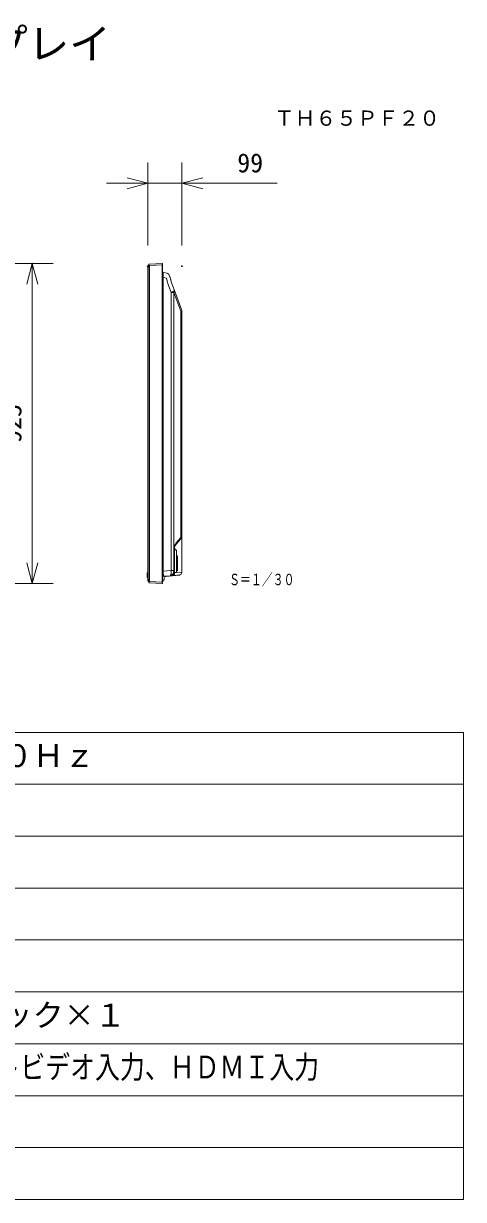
# Model space of a CAD drawing. Units: millimetres, scale not verified. Extents: x -62 to 63, y -57 to 57.
# Drawn here: x 20.1 to 62.5, y -56.5 to 56.8 of the extents above; entities that cross this region are included whole.
import ezdxf
from ezdxf.enums import TextEntityAlignment as Align

# ---------------------------------------------------------------- set-up
doc = ezdxf.new("R2010")
doc.units = ezdxf.units.MM
doc.header["$LTSCALE"] = 0.125
doc.header["$PDMODE"] = 32
doc.header["$PDSIZE"] = 0.0625
for name, color, linetype, lineweight in [('0-0_0', 7, 'Continuous', 9), ('0-1_WAKU', 1, 'Continuous', 18), ('0-5_GAIKEI', 1, 'Continuous', 18), ('0-6_SUNPO', 7, 'Continuous', 9)]:
    doc.layers.add(name, color=color, linetype=linetype, lineweight=lineweight)
for name, color, linetype in [('0-2_MOJI1', 7, 'Continuous'), ('0-3_TOUROKU', 7, 'Continuous'), ('0-4_Defpoints', 7, 'Continuous')]:
    doc.layers.add(name, color=color, linetype=linetype)
doc.styles.add('ＭＳ ゴシック', font='')
doc.styles.get('ＭＳ ゴシック').set_extended_font_data('MS Gothic')

# ---------------------------------------------------------------- blocks, each defined once
blk = doc.blocks.new('_OPEN30')
at = {"layer": '0-0_0'}
blk.add_line((0, 0), (-1, 0), dxfattribs=at)
blk.add_lwpolyline([(-1, 0.26795), (0, 0), (-1, -0.26795)], dxfattribs=at)
blk = doc.blocks.new('D6')
at = {"layer": '0-4_Defpoints'}
for p in [(8.9284, 32.1933), (16.9284, 32.1933), (8.9284, 1.3533)]:
    blk.add_point(p, dxfattribs=at)
at = {"layer": '0-6_SUNPO'}
for p, q in [((10.9284, 32.1933), (18.9284, 32.1933)), ((16.9284, 3.3533), (16.9284, 30.1933)), ((10.9284, 1.3533), (18.9284, 1.3533))]:
    blk.add_line(p, q, dxfattribs=at)
at = {"layer": '0-6_SUNPO', "xscale": 2, "yscale": 2}
for p, rotation in [((16.9284, 32.1933), 90), ((16.9284, 1.3533), 270)]:
    blk.add_blockref('_OPEN30', p, dxfattribs=dict(at, rotation=rotation))
at = {"layer": '0-6_SUNPO', "style": 'ＭＳ ゴシック'}
blk.add_text('925', height=1.833, rotation=90, dxfattribs=at).set_placement((16.4284, 14.8983), align=Align.BOTTOM_LEFT)
blk = doc.blocks.new('D5')
at = {"layer": '0-4_Defpoints'}
for p in [(31.3488, 39.9103), (28.0654, 31.9103), (31.3488, 31.9103)]:
    blk.add_point(p, dxfattribs=at)
at = {"layer": '0-6_SUNPO'}
for p, q in [((28.0654, 33.9103), (28.0654, 41.9103)), ((31.3488, 33.9103), (31.3488, 41.9103)), ((26.0654, 39.9103), (24.0654, 39.9103)), ((28.0654, 39.9103), (31.3488, 39.9103)), ((33.3488, 39.9103), (40.5154, 39.9103))]:
    blk.add_line(p, q, dxfattribs=at)
at = {"layer": '0-6_SUNPO', "xscale": 2, "yscale": 2}
blk.add_blockref('_OPEN30', (28.0654, 39.9103), dxfattribs=at)
at = {"layer": '0-6_SUNPO', "xscale": 2, "yscale": 2, "rotation": 180}
blk.add_blockref('_OPEN30', (31.3488, 39.9103), dxfattribs=at)
at = {"layer": '0-6_SUNPO', "style": 'ＭＳ ゴシック'}
blk.add_text('99', height=1.833, dxfattribs=at).set_placement((36.6821, 40.4103), align=Align.BOTTOM_LEFT)

msp = doc.modelspace()

# ---------------------------------------------------------------- linework, layer by layer
at = {"layer": '0-1_WAKU', "color": 4}
for p, q in [((-62.4987, -11.5082), (62.5013, -11.5082)), ((62.5013, -11.5082), (62.5013, -56.5082)), ((62.5013, -56.5082), (-62.4987, -56.5082))]:
    msp.add_line(p, q, dxfattribs=at)
at = {"layer": '0-1_WAKU'}
for p, q in [((-62.4987, -16.5082), (62.5013, -16.5082)), ((-62.4987, -21.5082), (62.5013, -21.5082)), ((-62.4987, -26.5082), (62.5013, -26.5082)), ((-62.4987, -31.5082), (62.5013, -31.5082)), ((-62.4987, -36.5082), (62.5013, -36.5082)), ((-62.4987, -41.5082), (62.5013, -41.5082)), ((-62.4987, -46.5082), (62.5013, -46.5082)), ((-62.4987, -51.5082), (62.5013, -51.5082))]:
    msp.add_line(p, q, dxfattribs=at)
at = {"layer": '0-5_GAIKEI', "color": 7}
for p, q in [((32.0837, 33.2775), (32.0837, 33.3827)), ((32.0837, 3.2329), (32.0837, 33.2775)), ((32.0886, 33.4001), (32.2033, 33.5873)), ((32.2438, 33.6111), (33.467, 33.6752)), ((33.5003, 33.6419), (33.5003, 33.5419)), ((33.5003, 33.5419), (33.5003, 2.9686)), ((33.9343, 32.715), (33.5862, 32.7954)), ((34.3238, 31.9445), (34.1824, 32.4721)), ((34.6518, 31.0548), (34.338, 31.8999)), ((35.3257, 29.2394), (34.6518, 31.0548)), ((35.357, 7.3401), (35.357, 29.0654)), ((35.357, 3.9408), (35.357, 7.3401)), ((35.357, 3.9408), (35.357, 7.3401)), ((33.6091, 3.5285), (34.2266, 3.5826)), ((34.2266, 3.5826), (34.444, 3.6016)), ((34.4562, 3.6026), (34.644, 3.6191)), ((34.644, 3.6191), (35.1136, 3.6602)), ((32.0837, 3.1277), (32.0837, 3.2329)), ((32.2033, 2.9232), (32.0886, 3.1103)), ((33.467, 2.8352), (32.2438, 2.8993)), ((33.5003, 2.9686), (33.5003, 2.8686))]:
    msp.add_line(p, q, dxfattribs=at)
at = {"layer": '0-5_GAIKEI'}
for p, q in [((32.0886, 33.2775), (32.0837, 33.2775)), ((32.2433, 33.4646), (32.2033, 33.4646)), ((32.2433, 33.6111), (32.2438, 33.6111)), ((32.2433, 33.4646), (32.2433, 3.0458)), ((33.467, 33.5419), (33.467, 2.9686)), ((33.5003, 33.5419), (33.467, 33.5419)), ((33.5003, 32.3186), (33.5749, 32.3186)), ((33.5749, 4.0147), (33.5749, 32.3186)), ((33.5749, 32.3186), (33.8704, 32.2504)), ((33.8704, 32.2504), (33.987, 31.8151)), ((34.3238, 31.9445), (34.2013, 32.4016)), ((34.3292, 30.8808), (34.5875, 30.8808)), ((34.5875, 4.0807), (34.5875, 30.8808)), ((35.357, 28.7361), (35.357, 28.0227)), ((35.357, 28.0157), (35.357, 28.0227)), ((35.357, 24.4231), (35.357, 28.0157)), ((35.357, 24.4231), (35.357, 27.7743)), ((35.357, 24.4231), (35.357, 27.4207)), ((35.357, 24.4231), (35.357, 27.4207)), ((35.357, 24.4231), (35.357, 27.4207)), ((35.357, 24.4231), (35.357, 24.0695)), ((35.357, 11.4731), (35.357, 11.0231)), ((35.357, 8.4029), (35.357, 11.2868)), ((35.357, 7.3401), (35.357, 11.0231)), ((35.357, 9.1321), (35.357, 9.5988)), ((35.357, 7.3401), (35.357, 9.1321)), ((35.357, 8.1511), (35.357, 8.4029)), ((34.813, 6.6069), (35.2515, 7.1295)), ((35.2615, 7.2795), (34.823, 6.7569)), ((35.3024, 7.1902), (35.2515, 7.1295)), ((35.357, 7.3401), (35.2615, 7.2795)), ((34.6124, 6.1783), (34.657, 6.1783)), ((34.7887, 6.0902), (34.7253, 6.1535)), ((34.857, 5.9252), (34.857, 5.6444)), ((34.857, 3.8971), (34.857, 5.6444)), ((34.857, 5.5386), (34.8597, 5.5385)), ((34.9256, 5.4941), (34.8597, 5.5385)), ((34.9403, 5.4664), (34.9403, 4.0728)), ((32.017, 3.867), (32.0837, 3.867)), ((32.017, 3.867), (32.017, 3.7621)), ((32.017, 3.6409), (32.017, 3.7621)), ((32.0837, 3.7621), (32.017, 3.7621)), ((32.017, 3.6409), (32.0837, 3.6409)), ((32.017, 3.6409), (32.017, 3.5698)), ((32.017, 3.4752), (32.0837, 3.4752)), ((32.017, 3.4752), (32.0837, 3.4752)), ((32.017, 3.4752), (32.017, 3.4752)), ((32.017, 3.4232), (32.017, 3.4231)), ((32.017, 3.4229), (32.017, 3.4231)), ((32.0837, 3.4229), (32.017, 3.4229)), ((33.5749, 4.0147), (33.5003, 4.0147)), ((34.3292, 4.0807), (33.5749, 4.0147)), ((33.8006, 3.5121), (35.1024, 3.626)), ((35.0618, 3.6225), (33.8006, 3.5121)), ((34.3292, 4.0807), (34.5875, 4.0807)), ((34.4532, 3.6024), (34.444, 3.6016)), ((34.4532, 3.6024), (34.4562, 3.6026)), ((34.4885, 3.6055), (34.4881, 3.6054)), ((34.657, 4.0828), (34.657, 3.834)), ((34.6792, 3.8379), (34.657, 3.834)), ((34.8024, 3.8957), (34.7866, 3.8943)), ((34.857, 3.8971), (34.8024, 3.8957)), ((34.9076, 4.0394), (34.857, 4.0386)), ((35.3257, 3.9401), (34.857, 3.899)), ((35.1019, 3.6591), (35.101, 3.6417)), ((35.1675, 3.6461), (35.1688, 3.671)), ((35.357, 3.9408), (35.3257, 3.9401)), ((35.357, 3.9258), (35.357, 3.9408)), ((32.0837, 3.2329), (32.0886, 3.2329)), ((32.0886, 3.2329), (32.2033, 3.0458)), ((32.2033, 3.0458), (32.2433, 3.0458)), ((32.2438, 2.8993), (32.2433, 2.8994)), ((32.2438, 3.0327), (33.467, 2.9686)), ((33.467, 2.9686), (33.467, 2.8352)), ((33.467, 2.9686), (33.5003, 2.9686)), ((33.522, 3.0201), (33.5241, 3.0605)), ((33.6437, 3.2128), (33.6485, 3.3519))]:
    msp.add_line(p, q, dxfattribs=at)
for points in [[(32.2033, 3.0458), (32.2033, 33.4646), (32.0886, 33.2775)], [(33.467, 33.6752), (33.467, 33.5419), (32.2438, 33.4778)], [(34.0155, 31.7259), (34.3292, 30.8808), (34.3292, 4.0807)], [(34.5875, 30.8808), (35.2615, 29.0654), (35.2615, 7.2795)], [(34.6124, 6.1783), (34.6124, 4.0828), (34.5875, 4.0807)], [(34.6124, 4.0828), (34.657, 4.0828), (34.657, 6.1783)], [(32.017, 3.4752), (32.017, 3.5698), (32.0837, 3.5698)], [(32.0837, 3.4232), (32.017, 3.4232), (32.017, 3.4752)], [(34.4532, 3.6024), (34.454, 3.6024), (34.4881, 3.6054)], [(35.101, 3.6417), (35.1024, 3.626), (35.1523, 3.6304)]]:
    msp.add_lwpolyline(points, dxfattribs=at)
at = {"layer": '0-5_GAIKEI', "color": 7}
for centre, radius, start, end in [((32.117, 33.3827), 0.0333, 148.5, 180), ((33.467, 33.6419), 0.0333, 0, 90), ((33.6237, 32.9578), 0.1667, 222.26858, 257), ((34.8068, 32.0739), 0.5, 195, 200.36769), ((34.857, 29.0654), 0.5, 0, 20.36769), ((33.6237, 3.3625), 0.1667, 95, 137.73142), ((35.0903, 3.9258), 0.2667, 275, 358.51405), ((35.0903, 3.9258), 0.2667, 355.28602, 0), ((32.117, 3.1277), 0.0333, 180, 211.5), ((33.467, 2.8686), 0.0333, 270, 0)]:
    msp.add_arc(centre, radius, start, end, dxfattribs=at)
at = {"layer": '0-5_GAIKEI'}
for centre, radius, start, end in [((32.4294, 33.4642), 0.1862, 175.81391, 179.86216), ((34.9529, 32.0739), 1, 195, 200.36769), ((35.1237, 7.3401), 0.2333, 320, 0), ((35.5124, 6.1783), 0.9, 140, 180), ((35.3237, 6.1783), 0.6667, 140, 180), ((34.8903, 6.3185), 0.2333, 192.87056, 225), ((34.6237, 5.9252), 0.2333, 0, 45), ((34.907, 5.4664), 0.0333, 0, 56), ((33.8151, 3.3461), 0.1667, 136.64458, 178), ((33.8151, 3.3461), 0.1667, 95, 136.64458), ((34.4237, 3.834), 0.2333, 275, 0), ((34.907, 4.0728), 0.0333, 271, 0), ((35.1508, 3.647), 0.0167, 275, 347.3538), ((32.4294, 3.0463), 0.1862, 180.13777, 184.18616), ((33.4887, 3.0219), 0.0333, 290.8011, 316.55509), ((33.4887, 3.0219), 0.0333, 316.55509, 357), ((33.624, 3.0552), 0.1, 106.35327, 156.37676), ((33.577, 3.2151), 0.0667, 286.35327, 358)]:
    msp.add_arc(centre, radius, start, end, dxfattribs=at)
at = {"layer": '0-5_GAIKEI', "color": 7}
for centre, major_axis, ratio, start_param, end_param in [((32.2464, 33.5612), (0.0026, -0.0499), 0.997472, 3.14159265, 4.16317391), ((33.9081, 32.2079), (0.023, 0.5076), 0.18433, 6.02885239, 6.24934036), ((33.8605, 32.3858), (-0.322, -0.0863), 0.969719, 3.14159265, 4.17343673), ((32.2464, 2.9493), (-0.0026, -0.0499), 0.997472, 5.26160405, 6.28318531)]:
    msp.add_ellipse(centre, major_axis=major_axis, ratio=ratio, start_param=start_param, end_param=end_param, dxfattribs=at)
at = {"layer": '0-5_GAIKEI'}
for centre, major_axis, ratio, start_param, end_param in [((32.2464, 33.4778), (-0.0499, 0.0035), 0.003719, 0.49698731, 1.51856857), ((33.6237, 32.2736), (-0.0387, 0.5219), 0.086866, 6.25622955, 7.76120904), ((34.183, 30.8808), (-0.4687, -0.174), 0.10581, 1.84844191, 3.14159265), ((34.183, 30.8808), (0.4687, 0.174), 0.432028, 5.57329897, 6.28318531), ((33.6237, 4.0317), (0.0151, 0.5032), 0.095802, 1.60756089, 3.15287259), ((34.183, 4.0807), (-0.0436, 0.4981), 0.291354, 3.14159265, 4.68690435), ((34.183, 4.0807), (-0.0436, 0.4981), 0.807949, 3.14159265, 4.64181995), ((34.4237, 4.1017), (-0.0165, 0.5004), 0.376089, 3.16203793, 4.66226522), ((34.7951, 3.3932), (0.0252, 0.5018), 0.697953, 0.09626097, 0.31204545), ((32.2464, 3.0327), (0.0499, 0.0035), 0.003719, 1.62302408, 2.64460534)]:
    msp.add_ellipse(centre, major_axis=major_axis, ratio=ratio, start_param=start_param, end_param=end_param, dxfattribs=at)

# ---------------------------------------------------------------- block references
at = {"layer": '0-6_SUNPO'}
for name in ['D5', 'D6']:
    msp.add_blockref(name, (4.0182, 1.4819), dxfattribs=at)

# ---------------------------------------------------------------- texts
at = {"layer": '0-2_MOJI1', "style": 'ＭＳ ゴシック'}
for s, height, p in [('ハイビジョンプラズマディスプレイ', 2.933, (-35.4987, 52.4918)), ('ＡＣ１００Ｖ\u3000５０Ｈｚ／６０Ｈｚ', 2.199, (-20.9987, -15.5082)), ('ＲＣＡ×２(左右)、Ｍ３ジャック×１', 2.199, (-20.9987, -40.5082))]:
    msp.add_text(s, height=height, dxfattribs=at).set_placement(p, align=Align.BOTTOM_LEFT)
at = {"layer": '0-2_MOJI1', "style": 'ＭＳ ゴシック', "width": 0.8}
msp.add_text('ビデオ入力、ＲＧＢ／コンポーネントビデオ入力、ＨＤＭＩ入力', height=2.199, dxfattribs=at).set_placement((-20.9987, -45.5082), align=Align.BOTTOM_LEFT)
at = {"layer": '0-3_TOUROKU', "style": 'ＭＳ ゴシック'}
msp.add_text('ＴＨ６５ＰＦ２０', height=1.466, dxfattribs=at).set_placement((44.2346, 46.4918), align=Align.BOTTOM_LEFT)
at = {"layer": '0-3_TOUROKU', "style": 'ＭＳ ゴシック', "width": 0.7}
msp.add_text('Ｓ＝１／３０', height=1.1, dxfattribs=at).set_placement((39.9117, 2.3389), align=Align.BOTTOM_LEFT)

doc.saveas('drawing.dxf')
